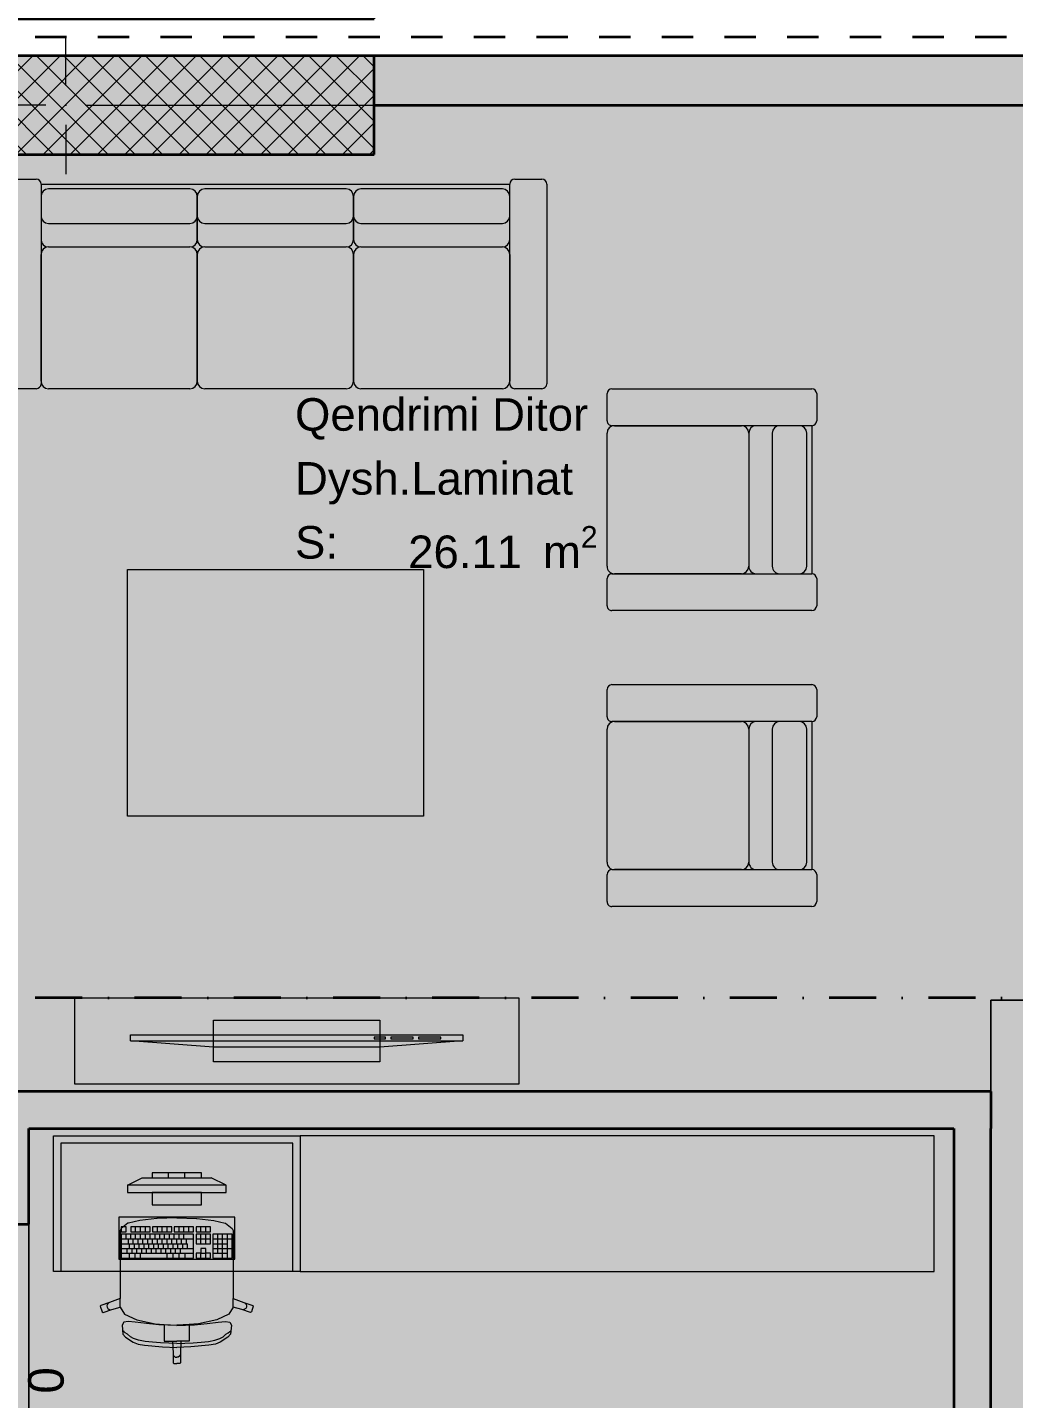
# Model space of a CAD drawing. Header units: millimetres. Extents: x 172821 to 253959, y -36092 to 17885.
# Drawn here: x 202056 to 206053, y -15711 to -10151 of the extents above; entities that cross this region are included whole.
import ezdxf
from ezdxf.enums import TextEntityAlignment as Align

# ---------------------------------------------------------------- set-up
doc = ezdxf.new("R2010")
doc.units = ezdxf.units.MM
doc.header["$MEASUREMENT"] = 0
doc.linetypes.add('Dashed', pattern=[254, 127, -127])
doc.linetypes.add('Dot & Dashed', pattern=[402.166657, 190.5, -105.833333, 0, -105.833324])
for name, color, linetype, lineweight in [('2D Drafting - General_Pen_No__6', 5, 'Continuous', 35), ('A - Fill zone_Pen_No__22', 8, 'Continuous', 35), ('A - Mobilimi_Pen_No__18', 9, 'Continuous', 15), ('A - Muret_Pen_No__22', 8, 'Continuous', 35), ('A - Pllaka meskatit_Pen_No__121', 255, 'Continuous', 0), ('A - Pllaka meskatit_Pen_No__22', 8, 'Continuous', 35), ('A - Shtyllat_Pen_No__101', 252, 'Continuous', 13), ('A - Shtyllat_Pen_No__22', 8, 'Continuous', 35), ('ARCHICAD Doors_Pen_No__42', 8, 'Continuous', 25), ('ARCHICAD Windows_Pen_No__101', 252, 'Continuous', 13), ('ARCHICAD Zone Stamps_Pen_No__101', 252, 'Continuous', 13)]:
    doc.layers.add(name, color=color, linetype=linetype, lineweight=lineweight)
for name, color, linetype, lineweight, true_color in [('A - Fill zone_Pen_No__255', 7, 'Continuous', 13, 0xe8e8e8), ('A - Muret_Pen_No__82', 7, 'Continuous', 20, 0xaaaaaa), ('ARCHICAD Door Markers_Pen_No__112', 7, 'Continuous', 13, 0xd5aaaa), ('ARCHICAD Window Markers_Pen_No__111', 7, 'Continuous', 13, 0xccccff), ('Marker - Section_Pen_No__8', 7, 'Continuous', 35, 0xa80f02), ('Model Unit - Zone_Pen_No__102', 7, 'Continuous', 13, 0xcccccc)]:
    doc.layers.add(name, color=color, linetype=linetype, lineweight=lineweight, true_color=true_color)
for name, color, linetype in [('A - Muret', 7, 'Continuous'), ('A - Pllaka meskatit', 7, 'Continuous'), ('A - Shtyllat', 7, 'Continuous'), ('ARCHICAD Window Markers', 7, 'Continuous'), ('Marker - Section', 7, 'Continuous'), ('Model Unit - Zone', 7, 'Continuous')]:
    doc.layers.add(name, color=color, linetype=linetype)
doc.styles.add('GENERATED_STYLE_1', font='GOTHIC.TTF')
doc.styles.add('GENERATED_STYLE_2', font='arial.ttf')
pattern_1 = [(45, (0, 0), (-55.154327, 55.154327), []), (135, (0, 0), (55.154327, 55.154327), [])]

# ---------------------------------------------------------------- blocks, each defined once
blk = doc.blocks.new('Slab_2', base_point=(200111.1, -17336.2))
at = {"layer": 'A - Pllaka meskatit_Pen_No__121', "color": 255, "linetype": 'Continuous', "lineweight": 0, "flags": 128}
blk.add_lwpolyline([(200111.1, -17336.2), (201811.1, -17336.2), (201811.1, -27491.2), (208931.1, -27491.2), (208931.1, -25184.9), (213281.1, -25184.9), (213281.1, -24347.5), (216161.1, -24347.5), (219611.1, -24347.5), (219611.1, -19536.2), (219611.1, -17236.2), (219611.1, -15266.2), (220011.1, -15266.2), (220011.1, -11608.9), (218411.1, -11608.9), (218411.1, -10266.2), (200461.1, -10266.2), (200461.1, -14466.2), (200111.1, -14466.2)], close=True, dxfattribs=at)
blk = doc.blocks.new('Qendrimi Ditor_Dysh.Laminat _14', base_point=(203722.9, -11987.4))
at = {"layer": 'ARCHICAD Zone Stamps_Pen_No__101', "color": 252, "lineweight": 13, "insert": (203599.4, -12173.1), "char_height": 132, "attachment_point": 1, "style": 'GENERATED_STYLE_2'}
blk.add_mtext('\\A1;{\\pql;\\pt0,6060;\\fArial|b0|i0|c0|p34;26.11\\fArial|b0|i0|c0|p34;\\A1{\\H.66x;\\S^  ;}\\fArial|b0|i0|c0|p34; m\\fArial|b0|i0|c0|p34;\\A1{\\H.66x;\\S2^  ;}}', dxfattribs=at)
at = {"layer": 'ARCHICAD Zone Stamps_Pen_No__101', "color": 252, "lineweight": 13, "style": 'GENERATED_STYLE_2'}
for tag, p in [('ROOM_NAME', (203140.6, -11654.6)), ('DUMMY_849', (204305.2, -11624.4)), ('DUMMY_850', (204305.2, -11883.7)), ('ROOM_NUMBER', (203140.6, -11913.8)), ('measuredAreaCode', (203140.6, -12173.1))]:
    blk.add_attdef(tag, text='', height=132, dxfattribs=at).set_placement(p, align=Align.TOP_LEFT)
blk = doc.blocks.new('Slab_6', base_point=(200111.1, -17336.2))
at = {"layer": 'A - Pllaka meskatit_Pen_No__22', "color": 8, "linetype": 'Continuous', "lineweight": 35, "flags": 128}
blk.add_lwpolyline([(200111.1, -17336.2), (201811.1, -17336.2), (201811.1, -27491.2), (208931.1, -27491.2), (208931.1, -25184.9), (213281.1, -25184.9), (213281.1, -24347.5), (216161.1, -24347.5), (219611.1, -24347.5), (219611.1, -19536.2), (219611.1, -17236.2), (219611.1, -15266.2), (220011.1, -15266.2), (220011.1, -11608.9), (218411.1, -11608.9), (218411.1, -10266.2), (200461.1, -10266.2), (200461.1, -14466.2), (200111.1, -14466.2)], close=True, dxfattribs=at)
blk = doc.blocks.new('Wall_62', base_point=(205961.1, -14466.2))
at = {"layer": 'A - Muret_Pen_No__82', "linetype": 'Continuous', "lineweight": 0, "true_color": 0xd4d4d4}
for points in [[(205811.1, -14466.2), (202061.1, -14466.2), (202061.1, -14616.2), (205811.1, -14616.2)], [(205811.1, -14616.2), (205961.1, -14616.2), (205961.1, -14466.2)], [(205811.1, -14616.2), (205961.1, -14466.2), (205811.1, -14466.2)]]:
    blk.add_hatch(color=254, dxfattribs=at).paths.add_polyline_path(points)
at = {"layer": 'A - Muret_Pen_No__22', "color": 8, "linetype": 'Continuous', "lineweight": 35, "flags": 128}
for points in [[(205961.1, -14466.2), (202061.1, -14466.2)], [(205961.1, -14466.2), (205961.1, -14616.2)], [(202061.1, -14616.2), (205811.1, -14616.2)]]:
    blk.add_lwpolyline(points, dxfattribs=at)
blk = doc.blocks.new('Double Sash Window 25')
at = {"layer": 'ARCHICAD Windows_Pen_No__101', "color": 252, "linetype": 'Continuous', "lineweight": 13}
for p, q in [((-800, 105), (800, 105)), ((800, 105), (-800, 105)), ((-800, 105), (-800, -95)), ((-800, 0), (-800, 105)), ((800, -95), (800, 105)), ((800, 0), (800, 105)), ((-800, 0), (-755, 0)), ((-800, -50), (-800, 0)), ((-800, -50), (-800, 0)), ((-755, 25), (-705, 25)), ((-755, -25), (-755, 25)), ((-755, 0), (-755, -25)), ((-705, 25), (-50, 25)), ((-705, 25), (-705, -25)), ((-705, 25), (-50, 25)), ((-705, 0), (-50, 0)), ((-50, -25), (-50, 25)), ((-50, 25), (0, 25)), ((0, 25), (0, -25)), ((0, 25), (50, 25)), ((0, -25), (0, 25)), ((50, 25), (705, 25)), ((50, 25), (50, -25)), ((50, 25), (705, 25)), ((50, 0), (705, 0)), ((705, -25), (705, 25)), ((705, 25), (755, 25)), ((755, 25), (755, -25)), ((755, -25), (755, 0)), ((755, 0), (800, 0)), ((800, -50), (800, 0)), ((800, -50), (800, 0)), ((-730, -50), (-800, -50)), ((-800, -145), (-800, -50)), ((-755, -25), (-730, -25)), ((-705, -25), (-755, -25)), ((-730, -25), (-730, -50)), ((0, -50), (-730, -50)), ((-50, -25), (-705, -25)), ((0, -25), (-50, -25)), ((50, -25), (0, -25)), ((730, -50), (0, -50)), ((705, -25), (50, -25)), ((755, -25), (705, -25)), ((730, -50), (730, -25)), ((730, -25), (755, -25)), ((800, -50), (730, -50)), ((800, -145), (800, -50)), ((-800, -95), (800, -95)), ((-800, -145), (800, -145))]:
    blk.add_line(p, q, dxfattribs=at)
blk = doc.blocks.new('W Marker 25_19')
at = {"layer": 'ARCHICAD Window Markers_Pen_No__111', "color": 254, "linetype": 'Continuous', "lineweight": 13, "true_color": 0xccccff}
blk.add_line((0, -1090), (0, 0), dxfattribs=at)
at = {"layer": 'ARCHICAD Window Markers_Pen_No__111', "color": 254, "lineweight": 13, "true_color": 0xccccff, "char_height": 144, "attachment_point": 7, "style": 'GENERATED_STYLE_1'}
for s, insert, rotation in [('\\A1;{\\pql;\\pt0;\\fCentury Gothic|b0|i0|c0|p34;P = 0\\fCentury Gothic|b0|i0|c0|p34;\\A1{\\H.66x;\\S^  ;}\\fCentury Gothic|b0|i0|c0|p34;\\fCentury Gothic|b0|i0|c0|p34;}', (235.1, 183.7), 180), ('\\A1;{\\pql;\\pt0;\\fCentury Gothic|b0|i0|c0|p34;160\\fCentury Gothic|b0|i0|c0|p34;\\A1{\\H.66x;\\S^  ;}\\fCentury Gothic|b0|i0|c0|p34;\\fCentury Gothic|b0|i0|c0|p34;}', (-68.3, -730), 90), ('\\A1;{\\pql;\\pt0;\\fCentury Gothic|b0|i0|c0|p34;250\\fCentury Gothic|b0|i0|c0|p34;\\A1{\\H.66x;\\S^  ;}\\fCentury Gothic|b0|i0|c0|p34;\\fCentury Gothic|b0|i0|c0|p34;}', (219.7, -730), 90)]:
    blk.add_mtext(s, dxfattribs=dict(at, insert=insert, rotation=rotation))
blk = doc.blocks.new('Wall_77', base_point=(201811.1, -14466.2))
at = {"layer": 'A - Muret_Pen_No__82', "linetype": 'Continuous', "lineweight": 0, "true_color": 0xd4d4d4}
for points in [[(201811.1, -14716.2), (202061.1, -14466.2), (201811.1, -14466.2)], [(201811.1, -14716.2), (202061.1, -14716.2), (202061.1, -14466.2)], [(202061.1, -14716.2), (201811.1, -14716.2), (201811.1, -15003.9), (202061.1, -15003.9)]]:
    blk.add_hatch(color=254, dxfattribs=at).paths.add_polyline_path(points)
at = {"layer": 'A - Muret_Pen_No__22', "color": 8, "linetype": 'Continuous', "lineweight": 35}
blk.add_line((201956.1, -15003.9), (202061.1, -15003.9), dxfattribs=at)
at = {"layer": 'A - Muret_Pen_No__22', "color": 8, "linetype": 'Continuous', "lineweight": 35, "flags": 128}
for points in [[(202061.1, -14466.2), (201811.1, -14466.2)], [(202061.1, -15003.9), (202061.1, -14616.2)]]:
    blk.add_lwpolyline(points, dxfattribs=at)
at = {"layer": 'ARCHICAD Window Markers', "color": 254, "lineweight": 13, "true_color": 0xccccff, "rotation": 270}
blk.add_blockref('W Marker 25_19', (202061.1, -15803.9), dxfattribs=at)
at = {"layer": 'ARCHICAD Windows_Pen_No__101', "color": 252, "linetype": 'Continuous', "lineweight": 13, "xscale": -1, "zscale": 1000, "rotation": 270}
blk.add_blockref('Double Sash Window 25', (201956.1, -15803.9), dxfattribs=at)
blk = doc.blocks.new('Door 25')
at = {"layer": 'ARCHICAD Doors_Pen_No__42', "color": 8, "linetype": 'Continuous', "lineweight": 25}
for p, q in [((382, 0), (382, 844)), ((382, 844), (422, 844)), ((422, 844), (422, 0)), ((-437, 54), (-487, 54)), ((-487, 54), (-487, 35)), ((-487, 35), (-437, 35)), ((-450, 35), (-487, 35)), ((-450, 35), (-487, 35)), ((-425, 35), (-450, 35)), ((-450, 35), (-450, 0)), ((-450, 0), (-450, 35)), ((-450, 0), (-450, 35)), ((-450, 0), (-425, 0)), ((-422, 0), (-450, 0)), ((-450, 0), (-450, -115)), ((-450, -115), (-450, 0)), ((-450, -115), (-450, 0)), ((-437, 35), (-437, 54)), ((-425, 0), (-425, 35)), ((-422, -40), (-422, 0)), ((422, 0), (382, 0)), ((450, 0), (422, 0)), ((422, 0), (422, -40)), ((450, 35), (425, 35)), ((425, 35), (425, 0)), ((425, 0), (450, 0)), ((487, 54), (437, 54)), ((437, 54), (437, 35)), ((437, 35), (487, 35)), ((450, 0), (450, 35)), ((450, 0), (450, 35)), ((450, 0), (450, 35)), ((450, 35), (487, 35)), ((450, 35), (487, 35)), ((450, -115), (450, 0)), ((450, -115), (450, 0)), ((450, -115), (450, 0)), ((487, 35), (487, 54)), ((-410, -40), (-422, -40)), ((-410, -115), (-410, -40)), ((422, -40), (410, -40)), ((410, -40), (410, -115)), ((-437, -115), (-487, -115)), ((-487, -115), (-487, -134)), ((-450, -115), (-487, -115)), ((-450, -115), (-487, -115)), ((-487, -134), (-437, -134)), ((-450, -115), (-410, -115)), ((-437, -134), (-437, -115)), ((410, -115), (450, -115)), ((487, -115), (437, -115)), ((437, -115), (437, -134)), ((437, -134), (487, -134)), ((450, -115), (487, -115)), ((450, -115), (487, -115)), ((487, -134), (487, -115))]:
    blk.add_line(p, q, dxfattribs=at)
blk.add_arc((422, 0), 844, 90, 180, dxfattribs=at)
blk = doc.blocks.new('D Marker 22')
at = {"layer": 'ARCHICAD Door Markers_Pen_No__112', "color": 9, "lineweight": 13, "true_color": 0xd5aaaa, "style": 'GENERATED_STYLE_2'}
for tag, p in [('AC_MarkerText_3', (-165.9, -155.7)), ('AC_MarkerText_2', (14.1, -224))]:
    blk.add_attdef(tag, text='', height=90, rotation=270, dxfattribs=at).set_placement(p, align=Align.BOTTOM_LEFT)
blk = doc.blocks.new('Wall_118', base_point=(205961.1, -14466.2))
at = {"layer": 'A - Muret_Pen_No__82', "linetype": 'Continuous', "lineweight": 0, "true_color": 0xd4d4d4}
for points in [[(205811.1, -14616.2), (205811.1, -16036.2), (205961.1, -16036.2), (205961.1, -14616.2)], [(205961.1, -16936.2), (205811.1, -16936.2), (205811.1, -17336.2), (205961.1, -17336.2)], [(205811.1, -19535.2), (205961.1, -19535.2), (205961.1, -18236.2), (205811.1, -18236.2)]]:
    blk.add_hatch(color=254, dxfattribs=at).paths.add_polyline_path(points)
at = {"layer": 'A - Muret_Pen_No__22', "color": 8, "linetype": 'Continuous', "lineweight": 35}
for p, q in [((205811.1, -16036.2), (205811.1, -15999.2)), ((205961.1, -16036.2), (205961.1, -15999.2)), ((205846.1, -16036.2), (205811.1, -16036.2)), ((205961.1, -16036.2), (205846.1, -16036.2)), ((205811.1, -16936.2), (205811.1, -16973.2)), ((205846.1, -16936.2), (205811.1, -16936.2)), ((205961.1, -16936.2), (205846.1, -16936.2)), ((205961.1, -16936.2), (205961.1, -16973.2)), ((205811.1, -17336.2), (205811.1, -17299.2)), ((205846.1, -17336.2), (205811.1, -17336.2)), ((205961.1, -17336.2), (205846.1, -17336.2)), ((205961.1, -17336.2), (205961.1, -17299.2)), ((205811.1, -18236.2), (205811.1, -18273.2)), ((205846.1, -18236.2), (205811.1, -18236.2)), ((205961.1, -18236.2), (205846.1, -18236.2)), ((205961.1, -18236.2), (205961.1, -18273.2))]:
    blk.add_line(p, q, dxfattribs=at)
at = {"layer": 'A - Muret_Pen_No__22', "color": 8, "linetype": 'Continuous', "lineweight": 35, "flags": 128}
for points in [[(205811.1, -14616.2), (205811.1, -16036.2)], [(205961.1, -16036.2), (205961.1, -14616.2)], [(205811.1, -16936.2), (205811.1, -17036.2)], [(205961.1, -17336.2), (205961.1, -16936.2)], [(205811.1, -17186.2), (205811.1, -17336.2)], [(205811.1, -18236.2), (205811.1, -19535.2)], [(205961.1, -18366.2), (205961.1, -18236.2)], [(205961.1, -19535.2), (205961.1, -18486.2)], [(205811.1, -19535.2), (205961.1, -19535.2)]]:
    blk.add_lwpolyline(points, dxfattribs=at)
at = {"layer": 'ARCHICAD Door Markers_Pen_No__112', "color": 9, "lineweight": 13, "true_color": 0xd5aaaa}
ref = blk.add_blockref('D Marker 22', (205961.1, -16486.2), dxfattribs=dict(at, rotation=270))
ref.add_attrib('AC_MarkerText_2', '90', dxfattribs={"color": 9, "lineweight": 13, "true_color": 0xd5aaaa, "height": 90, "rotation": 360, "style": 'GENERATED_STYLE_2'}).set_placement((205571.1, -16442.6), align=Align.BOTTOM_LEFT)
ref.add_attrib('AC_MarkerText_3', '210', dxfattribs={"color": 9, "lineweight": 13, "true_color": 0xd5aaaa, "height": 90, "rotation": 360, "style": 'GENERATED_STYLE_2'}).set_placement((205571.1, -16622.6), align=Align.BOTTOM_LEFT)
ref = blk.add_blockref('D Marker 22', (205961.1, -17786.2), dxfattribs=dict(at, rotation=270))
ref.add_attrib('AC_MarkerText_2', '90', dxfattribs={"color": 9, "lineweight": 13, "true_color": 0xd5aaaa, "height": 90, "rotation": 360, "style": 'GENERATED_STYLE_2'}).set_placement((205571.1, -17742.6), align=Align.BOTTOM_LEFT)
ref.add_attrib('AC_MarkerText_3', '210', dxfattribs={"color": 9, "lineweight": 13, "true_color": 0xd5aaaa, "height": 90, "rotation": 360, "style": 'GENERATED_STYLE_2'}).set_placement((205571.1, -17922.6), align=Align.BOTTOM_LEFT)
at = {"layer": 'ARCHICAD Doors_Pen_No__42', "color": 8, "linetype": 'Continuous', "lineweight": 25, "xscale": -1, "zscale": 1000, "rotation": 90}
blk.add_blockref('Door 25', (205846.1, -16486.2), dxfattribs=at)
at = {"layer": 'ARCHICAD Doors_Pen_No__42', "color": 8, "linetype": 'Continuous', "lineweight": 25, "zscale": 1000, "rotation": 90}
blk.add_blockref('Door 25', (205846.1, -17786.2), dxfattribs=at)
blk = doc.blocks.new('Wall_123', base_point=(200961.1, -10266.2))
at = {"layer": 'A - Muret_Pen_No__82', "linetype": 'Continuous', "lineweight": 0, "true_color": 0xd4d4d4}
for points in [[(206481.1, -10266.2), (203461.1, -10266.2), (203461.1, -10466.2), (206481.1, -10466.2)], [(207881.1, -10266.2), (207881.1, -10466.2), (209161.1, -10466.2), (209161.1, -10266.2)]]:
    blk.add_hatch(color=254, dxfattribs=at).paths.add_polyline_path(points)
at = {"layer": 'A - Muret_Pen_No__22', "color": 8, "linetype": 'Continuous', "lineweight": 35, "flags": 128}
for points in [[(206481.1, -10266.2), (203461.1, -10266.2)], [(209161.1, -10266.2), (207881.1, -10266.2)], [(203461.1, -10466.2), (206481.1, -10466.2)], [(207881.1, -10466.2), (209161.1, -10466.2)]]:
    blk.add_lwpolyline(points, dxfattribs=at)
blk = doc.blocks.new('Column_20', base_point=(201961.1, -9916.2))
at = {"layer": 'A - Shtyllat_Pen_No__101', "linetype": 'Continuous', "lineweight": 13}
h = blk.add_hatch(dxfattribs=at)
h.set_pattern_fill('Concrete_Block', color=252, style=0, pattern_type=2)
h.set_pattern_definition(pattern_1)
h.paths.add_polyline_path([(203461.1, -10116.2), (203461.1, -9716.2), (200461.1, -9716.2), (200461.1, -10116.2)])
at = {"layer": 'A - Shtyllat_Pen_No__101', "color": 252, "linetype": 'Continuous', "lineweight": 13}
for p, q in [((201961.1, -9836.2), (201961.1, -9636.2)), ((201881.1, -9916.2), (200381.1, -9916.2)), ((202041.1, -9916.2), (203541.1, -9916.2)), ((201961.1, -9996.2), (201961.1, -10196.2))]:
    blk.add_line(p, q, dxfattribs=at)
blk.add_point((201961.1, -9916.2), dxfattribs=at)
at = {"layer": 'A - Shtyllat_Pen_No__22', "color": 8, "linetype": 'Continuous', "lineweight": 35, "flags": 128}
blk.add_lwpolyline([(203461.1, -10116.2), (203461.1, -9716.2), (200461.1, -9716.2), (200461.1, -10116.2)], close=True, dxfattribs=at)
blk = doc.blocks.new('Column_26', base_point=(202211.1, -10466.2))
at = {"layer": 'A - Shtyllat_Pen_No__101', "linetype": 'Continuous', "lineweight": 13}
h = blk.add_hatch(dxfattribs=at)
h.set_pattern_fill('Concrete_Block', color=252, style=0, pattern_type=2)
h.set_pattern_definition(pattern_1)
h.paths.add_polyline_path([(203461.1, -10666.2), (203461.1, -10266.2), (200961.1, -10266.2), (200961.1, -10666.2)])
at = {"layer": 'A - Shtyllat_Pen_No__101', "color": 252, "linetype": 'Continuous', "lineweight": 13}
for p, q in [((202211.1, -10386.2), (202211.1, -10186.2)), ((202131.1, -10466.2), (200881.1, -10466.2)), ((202291.1, -10466.2), (203541.1, -10466.2)), ((202211.1, -10546.2), (202211.1, -10746.2))]:
    blk.add_line(p, q, dxfattribs=at)
blk.add_point((202211.1, -10466.2), dxfattribs=at)
at = {"layer": 'A - Shtyllat_Pen_No__22', "color": 8, "linetype": 'Continuous', "lineweight": 35, "flags": 128}
blk.add_lwpolyline([(203461.1, -10666.2), (203461.1, -10266.2), (200961.1, -10266.2), (200961.1, -10666.2)], close=True, dxfattribs=at)
blk = doc.blocks.new('Sofa 25')
at = {"layer": 'A - Mobilimi_Pen_No__18', "color": 9, "linetype": 'Continuous', "lineweight": 15}
for p, q in [((20, 850), (130, 850)), ((2070, 850), (2180, 850)), ((0, 20), (0, 830)), ((150, 830), (150, 20)), ((150, 830), (2050, 830)), ((150, 780), (150, 604.7)), ((753.3, 810), (180, 810)), ((783.3, 604.7), (783.3, 780)), ((783.3, 780), (783.3, 604.7)), ((1386.7, 810), (813.3, 810)), ((1416.7, 604.7), (1416.7, 780)), ((1416.7, 780), (1416.7, 604.7)), ((2020, 810), (1446.7, 810)), ((2050, 20), (2050, 830)), ((2050, 604.7), (2050, 780)), ((2200, 830), (2200, 20)), ((180, 670), (753.3, 670)), ((813.3, 670), (1386.7, 670)), ((1446.7, 670), (2020, 670)), ((180, 574.7), (753.3, 574.7)), ((180, 574.7), (753.3, 574.7)), ((813.3, 574.7), (1386.7, 574.7)), ((813.3, 574.7), (1386.7, 574.7)), ((1446.7, 574.7), (2020, 574.7)), ((1446.7, 574.7), (2020, 574.7)), ((150, 30), (150, 544.7)), ((783.3, 544.7), (783.3, 30)), ((783.3, 30), (783.3, 544.7)), ((1416.7, 544.7), (1416.7, 30)), ((1416.7, 30), (1416.7, 544.7)), ((2050, 544.7), (2050, 30)), ((130, 0), (20, 0)), ((753.3, 0), (180, 0)), ((1386.7, 0), (813.3, 0)), ((2020, 0), (1446.7, 0)), ((2180, 0), (2070, 0))]:
    blk.add_line(p, q, dxfattribs=at)
for centre, radius, start, end in [((20, 830), 20, 90, 180), ((130, 830), 20, 0, 90), ((2070, 830), 20, 90, 180), ((2180, 830), 20, 0, 90), ((180, 780), 30, 90, 180), ((753.3, 780), 30, 0, 90), ((813.3, 780), 30, 90, 180), ((1386.7, 780), 30, 0, 90), ((1446.7, 780), 30, 90, 180), ((2020, 780), 30, 0, 90), ((180, 700), 30, 180, 270), ((753.3, 700), 30, 270, 0), ((813.3, 700), 30, 180, 270), ((1386.7, 700), 30, 270, 0), ((1446.7, 700), 30, 180, 270), ((2020, 700), 30, 270, 0), ((180, 604.7), 30, 180, 270), ((180, 544.7), 30, 90, 180), ((753.3, 604.7), 30, 270, 0), ((753.3, 544.7), 30, 0, 90), ((813.3, 604.7), 30, 180, 270), ((813.3, 544.7), 30, 90, 180), ((1386.7, 604.7), 30, 270, 0), ((1386.7, 544.7), 30, 0, 90), ((1446.7, 604.7), 30, 180, 270), ((1446.7, 544.7), 30, 90, 180), ((2020, 604.7), 30, 270, 0), ((2020, 544.7), 30, 0, 90), ((20, 20), 20, 180, 270), ((130, 20), 20, 270, 0), ((180, 30), 30, 180, 270), ((753.3, 30), 30, 270, 0), ((813.3, 30), 30, 180, 270), ((1386.7, 30), 30, 270, 0), ((1446.7, 30), 30, 180, 270), ((2020, 30), 30, 270, 0), ((2070, 20), 20, 180, 270), ((2180, 20), 20, 270, 0)]:
    blk.add_arc(centre, radius, start, end, dxfattribs=at)
blk = doc.blocks.new('Sofa 25_2')
at = {"layer": 'A - Mobilimi_Pen_No__18', "color": 9, "linetype": 'Continuous', "lineweight": 15}
for p, q in [((20, 850), (130, 850)), ((770, 850), (880, 850)), ((0, 20), (0, 830)), ((150, 830), (150, 20)), ((150, 830), (750, 830)), ((150, 780), (150, 604.7)), ((720, 810), (180, 810)), ((750, 20), (750, 830)), ((750, 604.7), (750, 780)), ((900, 830), (900, 20)), ((180, 670), (720, 670)), ((180, 574.7), (720, 574.7)), ((180, 574.7), (720, 574.7)), ((150, 30), (150, 544.7)), ((750, 544.7), (750, 30)), ((130, 0), (20, 0)), ((720, 0), (180, 0)), ((880, 0), (770, 0))]:
    blk.add_line(p, q, dxfattribs=at)
for centre, radius, start, end in [((20, 830), 20, 90, 180), ((130, 830), 20, 0, 90), ((770, 830), 20, 90, 180), ((880, 830), 20, 0, 90), ((180, 780), 30, 90, 180), ((720, 780), 30, 0, 90), ((180, 700), 30, 180, 270), ((720, 700), 30, 270, 0), ((180, 604.7), 30, 180, 270), ((180, 544.7), 30, 90, 180), ((720, 604.7), 30, 270, 0), ((720, 544.7), 30, 0, 90), ((20, 20), 20, 180, 270), ((130, 20), 20, 270, 0), ((180, 30), 30, 180, 270), ((720, 30), 30, 270, 0), ((770, 20), 20, 180, 270), ((880, 20), 20, 270, 0)]:
    blk.add_arc(centre, radius, start, end, dxfattribs=at)
blk = doc.blocks.new('Dining Table 01 25_3')
at = {"layer": 'A - Mobilimi_Pen_No__18', "color": 9, "linetype": 'Continuous', "lineweight": 15}
for p, q in [((1800, 350), (0, 350)), ((0, 350), (0, 0)), ((1800, 0), (1800, 350)), ((0, 0), (1800, 0))]:
    blk.add_line(p, q, dxfattribs=at)
at = {"layer": 'A - Mobilimi_Pen_No__18', "color": 9, "linetype": 'Continuous', "lineweight": 15, "flags": 128}
blk.add_lwpolyline([(0, 0), (1800, 0), (1800, 350), (0, 350)], close=True, dxfattribs=at)
blk = doc.blocks.new('Flat Panel TV 25')
at = {"layer": 'A - Mobilimi_Pen_No__18', "color": 9, "linetype": 'Continuous', "lineweight": 15}
for p, q in [((0, 25), (1347.4, 25)), ((988.1, 10), (988.1, 16.2)), ((988.1, 16.2), (1033, 16.2)), ((1033, 10), (988.1, 10)), ((1033, 16.2), (1033, 10)), ((1055.4, 10), (1055.4, 16.2)), ((1055.4, 16.2), (1145.3, 16.2)), ((1145.3, 10), (1055.4, 10)), ((1145.3, 16.2), (1145.3, 10)), ((1167.7, 10), (1167.7, 16.2)), ((1167.7, 16.2), (1257.5, 16.2)), ((1257.5, 10), (1167.7, 10)), ((1257.5, 16.2), (1257.5, 10))]:
    blk.add_line(p, q, dxfattribs=at)
at = {"layer": 'A - Mobilimi_Pen_No__18', "color": 9, "linetype": 'Continuous', "lineweight": 15, "flags": 128}
for points in [[(336.8, -59.2), (1010.5, -59.2), (1010.5, 109.2), (336.8, 109.2)], [(0, 0), (1347.4, 0), (1347.4, 25), (1010.5, 50), (336.8, 50), (0, 25)]]:
    blk.add_lwpolyline(points, close=True, dxfattribs=at)
blk = doc.blocks.new('Dining Table 01 25_4')
at = {"layer": 'A - Mobilimi_Pen_No__18', "color": 9, "linetype": 'Continuous', "lineweight": 15}
for p, q in [((1200, 1000), (0, 1000)), ((0, 1000), (0, 0)), ((1200, 0), (1200, 1000)), ((0, 0), (1200, 0))]:
    blk.add_line(p, q, dxfattribs=at)
at = {"layer": 'A - Mobilimi_Pen_No__18', "color": 9, "linetype": 'Continuous', "lineweight": 15, "flags": 128}
blk.add_lwpolyline([(0, 0), (1200, 0), (1200, 1000), (0, 1000)], close=True, dxfattribs=at)
blk = doc.blocks.new('Dining Table 01 25_8')
at = {"layer": 'A - Mobilimi_Pen_No__18', "color": 9, "linetype": 'Continuous', "lineweight": 15}
for p, q in [((2570, 550), (0, 550)), ((0, 550), (0, 0)), ((2570, 0), (2570, 550)), ((0, 0), (2570, 0))]:
    blk.add_line(p, q, dxfattribs=at)
at = {"layer": 'A - Mobilimi_Pen_No__18', "color": 9, "linetype": 'Continuous', "lineweight": 15, "flags": 128}
blk.add_lwpolyline([(0, 0), (2570, 0), (2570, 550), (0, 550)], close=True, dxfattribs=at)
blk = doc.blocks.new('Office Workstation Solo 25_3')
at = {"layer": 'A - Mobilimi_Pen_No__18', "color": 9, "linetype": 'Continuous', "lineweight": 15}
for p, q in [((-970, 0), (-1000, 0)), ((-1000, 0), (-1000, -30)), ((-30, 0), (-970, 0)), ((0, 0), (-30, 0)), ((0, -30), (0, 0)), ((-1000, -30), (-1000, -550)), ((-970, -30), (-30, -30)), ((-970, -550), (-970, -30)), ((-30, -30), (-30, -550)), ((0, -550), (0, -30)), ((-600, -170), (-600, -150)), ((-600, -150), (-400, -150)), ((-533.3, -170), (-533.3, -150)), ((-466.7, -170), (-466.7, -150)), ((-400, -150), (-400, -170)), ((-700, -200), (-640, -170)), ((-700, -230), (-700, -200)), ((-700, -200), (-300, -200)), ((-360, -170), (-640, -170)), ((-400, -170), (-600, -170)), ((-300, -200), (-360, -170)), ((-300, -200), (-300, -230)), ((-300, -230), (-700, -230)), ((-600, -280), (-600, -230)), ((-600, -230), (-400, -230)), ((-400, -230), (-400, -280)), ((-400, -280), (-600, -280)), ((-500, -332.6), (-580, -335.1)), ((-500, -332.6), (-420, -335.1)), ((-724.7, -375.1), (-729.3, -383.7)), ((-729.3, -383.7), (-729.3, -414.7)), ((-697.9, -353.9), (-724.7, -375.1)), ((-695.8, -353.1), (-697.9, -353.9)), ((-649.9, -342.4), (-695.8, -353.1)), ((-581.1, -335.2), (-649.9, -342.4)), ((-637.1, -388.5), (-637.1, -369.1)), ((-637.1, -369.1), (-578.3, -369.1)), ((-578.3, -388.5), (-637.1, -388.5)), ((-617.5, -388.5), (-617.5, -369.1)), ((-597.9, -388.5), (-597.9, -369.1)), ((-580, -335.1), (-581.1, -335.2)), ((-578.3, -369.1), (-578.3, -388.5)), ((-568.5, -388.5), (-568.5, -369.1)), ((-568.5, -369.1), (-490.2, -369.1)), ((-490.2, -388.5), (-568.5, -388.5)), ((-549, -388.5), (-549, -369.1)), ((-529.4, -388.5), (-529.4, -369.1)), ((-509.8, -388.5), (-509.8, -369.1)), ((-490.2, -369.1), (-490.2, -388.5)), ((-480.4, -388.5), (-480.4, -369.1)), ((-480.4, -369.1), (-402.1, -369.1)), ((-402.1, -388.5), (-480.4, -388.5)), ((-460.8, -388.5), (-460.8, -369.1)), ((-441.2, -388.5), (-441.2, -369.1)), ((-421.7, -388.5), (-421.7, -369.1)), ((-420, -335.1), (-418.9, -335.2)), ((-418.9, -335.2), (-350.1, -342.4)), ((-402.1, -369.1), (-402.1, -388.5)), ((-392.3, -388.5), (-392.3, -369.1)), ((-392.3, -369.1), (-314, -369.1)), ((-314, -388.5), (-392.3, -388.5)), ((-372.7, -388.5), (-372.7, -369.1)), ((-353.1, -388.5), (-353.1, -369.1)), ((-350.1, -342.4), (-304.2, -353.1)), ((-333.5, -388.5), (-333.5, -369.1)), ((-314, -369.1), (-314, -388.5)), ((-304.2, -353.1), (-302.1, -353.9)), ((-302.1, -353.9), (-275.3, -375.1)), ((-294.4, -388.5), (-294.4, -369.1)), ((-294.4, -369.1), (-274.8, -369.1)), ((-274.8, -388.5), (-294.4, -388.5)), ((-275.3, -375.1), (-270.7, -383.7)), ((-274.8, -369.1), (-274.8, -388.5)), ((-270.7, -383.7), (-270.7, -414.7)), ((-729.3, -414.7), (-729.3, -450.8)), ((-725.2, -495.2), (-725.2, -398.2)), ((-725.2, -398.2), (-646.9, -398.2)), ((-646.9, -417.6), (-725.2, -417.6)), ((-705.6, -495.2), (-705.6, -398.2)), ((-646.9, -437), (-705.6, -437)), ((-686, -495.2), (-686, -398.2)), ((-666.5, -475.8), (-666.5, -398.2)), ((-646.9, -398.2), (-646.9, -495.2)), ((-637.1, -437), (-637.1, -398.2)), ((-637.1, -398.2), (-578.3, -398.2)), ((-578.3, -417.6), (-637.1, -417.6)), ((-578.3, -437), (-637.1, -437)), ((-617.5, -437), (-617.5, -398.2)), ((-597.9, -437), (-597.9, -398.2)), ((-578.3, -398.2), (-578.3, -437)), ((-568.5, -495.2), (-568.5, -398.2)), ((-568.5, -398.2), (-274.8, -398.2)), ((-274.8, -417.6), (-568.5, -417.6)), ((-274.8, -437), (-544.1, -437)), ((-544.1, -456.4), (-544.1, -437)), ((-539.2, -437), (-539.2, -417.6)), ((-529.4, -417.6), (-529.4, -398.2)), ((-524.5, -456.4), (-524.5, -437)), ((-519.6, -437), (-519.6, -417.6)), ((-509.8, -417.6), (-509.8, -398.2)), ((-504.9, -456.4), (-504.9, -437)), ((-500, -437), (-500, -417.6)), ((-490.2, -417.6), (-490.2, -398.2)), ((-485.3, -456.4), (-485.3, -437)), ((-480.4, -437), (-480.4, -417.6)), ((-470.6, -417.6), (-470.6, -398.2)), ((-465.7, -456.4), (-465.7, -437)), ((-460.8, -437), (-460.8, -417.6)), ((-451, -417.6), (-451, -398.2)), ((-446.1, -456.4), (-446.1, -437)), ((-441.2, -437), (-441.2, -417.6)), ((-431.5, -417.6), (-431.5, -398.2)), ((-426.6, -456.4), (-426.6, -437)), ((-421.7, -437), (-421.7, -417.6)), ((-411.9, -417.6), (-411.9, -398.2)), ((-407, -456.4), (-407, -437)), ((-402.1, -437), (-402.1, -417.6)), ((-392.3, -417.6), (-392.3, -398.2)), ((-387.4, -456.4), (-387.4, -437)), ((-382.5, -437), (-382.5, -417.6)), ((-372.7, -417.6), (-372.7, -398.2)), ((-367.8, -456.4), (-367.8, -437)), ((-362.9, -437), (-362.9, -417.6)), ((-353.1, -417.6), (-353.1, -398.2)), ((-348.2, -456.4), (-348.2, -437)), ((-343.3, -437), (-343.3, -417.6)), ((-333.5, -417.6), (-333.5, -398.2)), ((-328.6, -456.4), (-328.6, -437)), ((-323.7, -437), (-323.7, -417.6)), ((-314, -417.6), (-314, -398.2)), ((-309.1, -456.4), (-309.1, -437)), ((-304.2, -437), (-304.2, -417.6)), ((-294.4, -417.6), (-294.4, -398.2)), ((-274.8, -398.2), (-274.8, -495.2)), ((-270.7, -414.7), (-270.7, -450.8)), ((-729.3, -450.8), (-729.3, -659.9)), ((-646.9, -456.4), (-725.2, -456.4)), ((-646.9, -495.2), (-725.2, -495.2)), ((-646.9, -475.8), (-705.6, -475.8)), ((-637.1, -495.2), (-637.1, -475.8)), ((-637.1, -475.8), (-617.5, -475.8)), ((-578.3, -495.2), (-637.1, -495.2)), ((-617.5, -475.8), (-617.5, -456.4)), ((-617.5, -456.4), (-597.9, -456.4)), ((-617.5, -495.2), (-617.5, -475.8)), ((-597.9, -475.8), (-617.5, -475.8)), ((-597.9, -456.4), (-597.9, -475.8)), ((-597.9, -475.8), (-578.3, -475.8)), ((-597.9, -495.2), (-597.9, -475.8)), ((-578.3, -475.8), (-578.3, -495.2)), ((-274.8, -456.4), (-568.5, -456.4)), ((-274.8, -475.8), (-568.5, -475.8)), ((-274.8, -495.2), (-568.5, -495.2)), ((-534.3, -495.2), (-534.3, -475.8)), ((-514.7, -475.8), (-514.7, -456.4)), ((-509.8, -495.2), (-509.8, -475.8)), ((-495.1, -475.8), (-495.1, -456.4)), ((-485.3, -495.2), (-485.3, -475.8)), ((-475.5, -475.8), (-475.5, -456.4)), ((-460.8, -495.2), (-460.8, -475.8)), ((-455.9, -475.8), (-455.9, -456.4)), ((-436.4, -475.8), (-436.4, -456.4)), ((-416.8, -475.8), (-416.8, -456.4)), ((-397.2, -475.8), (-397.2, -456.4)), ((-377.6, -475.8), (-377.6, -456.4)), ((-358, -475.8), (-358, -456.4)), ((-353.1, -495.2), (-353.1, -475.8)), ((-338.4, -475.8), (-338.4, -456.4)), ((-331.1, -495.2), (-331.1, -475.8)), ((-318.9, -475.8), (-318.9, -456.4)), ((-309.1, -495.2), (-309.1, -475.8)), ((-299.3, -475.8), (-299.3, -456.4)), ((-270.7, -450.8), (-270.7, -659.9)), ((-1000, -550), (-970, -550)), ((-30, -550), (0, -550)), ((-729.3, -659.9), (-772.6, -675.6)), ((-729.3, -694.2), (-729.3, -659.9)), ((-270.7, -694.2), (-270.7, -659.9)), ((-270.7, -659.9), (-227.4, -675.6)), ((-808.1, -687), (-810, -690.8)), ((-810, -690.8), (-802.5, -713.5)), ((-772.6, -675.6), (-808.1, -687)), ((-802.5, -713.5), (-798.7, -715.4)), ((-798.7, -715.4), (-763.3, -704)), ((-781.4, -683), (-783, -688.6)), ((-783, -688.6), (-782.3, -694.4)), ((-782.3, -694.4), (-779.5, -699.5)), ((-777.8, -678.4), (-781.4, -683)), ((-779.5, -699.5), (-774.8, -703.1)), ((-772.6, -675.6), (-777.8, -678.4)), ((-774.8, -703.1), (-769.2, -704.7)), ((-769.2, -704.7), (-763.3, -704)), ((-763.3, -704), (-729.2, -694.4)), ((-729.3, -694.2), (-729.2, -694.4)), ((-729.2, -694.4), (-711.8, -722.2)), ((-711.8, -722.2), (-662.1, -746)), ((-288.2, -722.2), (-337.9, -746)), ((-270.8, -694.4), (-288.2, -722.2)), ((-270.7, -694.2), (-270.8, -694.4)), ((-236.7, -704), (-270.8, -694.4)), ((-230.8, -704.7), (-236.7, -704)), ((-201.3, -715.4), (-236.7, -704)), ((-225.2, -703.1), (-230.8, -704.7)), ((-227.4, -675.6), (-222.2, -678.4)), ((-227.4, -675.6), (-191.9, -687)), ((-220.5, -699.5), (-225.2, -703.1)), ((-222.2, -678.4), (-218.6, -683)), ((-217.7, -694.4), (-220.5, -699.5)), ((-218.6, -683), (-217, -688.6)), ((-217, -688.6), (-217.7, -694.4)), ((-197.5, -713.5), (-201.3, -715.4)), ((-190, -690.8), (-197.5, -713.5)), ((-191.9, -687), (-190, -690.8)), ((-714.7, -755.8), (-721.4, -767.3)), ((-721.4, -767.3), (-718.1, -803.4)), ((-697.5, -752.7), (-714.7, -755.8)), ((-668.5, -755.3), (-697.5, -752.7)), ((-623.2, -761.1), (-668.5, -755.3)), ((-662.1, -746), (-587.7, -761.9)), ((-572.3, -765.8), (-623.2, -761.1)), ((-587.7, -761.9), (-550.3, -764.3)), ((-500, -768.1), (-572.3, -765.8)), ((-550.3, -764.3), (-500, -767.5)), ((-550.3, -764.3), (-550.3, -803)), ((-449.7, -764.3), (-500, -767.5)), ((-500, -768.1), (-427.7, -765.8)), ((-412.3, -761.9), (-449.7, -764.3)), ((-449.7, -764.3), (-449.7, -803)), ((-427.7, -765.8), (-376.8, -761.1)), ((-337.9, -746), (-412.3, -761.9)), ((-376.8, -761.1), (-331.5, -755.3)), ((-331.5, -755.3), (-302.5, -752.7)), ((-302.5, -752.7), (-285.3, -755.8)), ((-285.3, -755.8), (-278.6, -767.3)), ((-278.6, -767.3), (-281.9, -803.4)), ((-715, -792.8), (-718.8, -790.2)), ((-718.1, -803.4), (-707.6, -816.6)), ((-708.8, -798), (-715, -792.8)), ((-699.7, -804.2), (-708.8, -798)), ((-707.6, -816.6), (-676.5, -836.7)), ((-688, -814.2), (-699.7, -804.2)), ((-674.8, -821.9), (-688, -814.2)), ((-654.5, -828.2), (-674.8, -821.9)), ((-628.5, -833.1), (-654.5, -828.2)), ((-598.5, -836.8), (-628.5, -833.1)), ((-550.3, -803), (-550.3, -832.9)), ((-550.3, -832.9), (-516.9, -832.9)), ((-516.9, -832.9), (-500, -832.9)), ((-516.9, -832.9), (-515.1, -882.8)), ((-483.1, -832.9), (-500, -832.9)), ((-483.1, -832.9), (-484.9, -882.8)), ((-449.7, -832.9), (-483.1, -832.9)), ((-449.7, -803), (-449.7, -832.9)), ((-401.5, -836.8), (-371.5, -833.1)), ((-371.5, -833.1), (-345.5, -828.2)), ((-345.5, -828.2), (-325.2, -821.9)), ((-325.2, -821.9), (-312, -814.2)), ((-292.4, -816.6), (-323.5, -836.7)), ((-312, -814.2), (-300.3, -804.2)), ((-300.3, -804.2), (-291.2, -798)), ((-281.9, -803.4), (-292.4, -816.6)), ((-291.2, -798), (-285, -792.8)), ((-285, -792.8), (-281.2, -790.2)), ((-676.5, -836.7), (-656.6, -843.9)), ((-656.6, -843.9), (-630.7, -848.7)), ((-630.7, -848.7), (-557.5, -855.7)), ((-566.1, -839.3), (-598.5, -836.8)), ((-532.7, -840.8), (-566.1, -839.3)), ((-557.5, -855.7), (-500, -857.9)), ((-500, -841.3), (-532.7, -840.8)), ((-515.1, -882.8), (-513.9, -888.5)), ((-515.1, -882.8), (-515.1, -919.6)), ((-513.9, -888.5), (-510.7, -893.3)), ((-500, -841.3), (-467.3, -840.8)), ((-442.5, -855.7), (-500, -857.9)), ((-486.1, -888.5), (-489.3, -893.3)), ((-484.9, -882.8), (-486.1, -888.5)), ((-484.9, -882.8), (-484.9, -919.6)), ((-467.3, -840.8), (-433.9, -839.3)), ((-369.3, -848.7), (-442.5, -855.7)), ((-433.9, -839.3), (-401.5, -836.8)), ((-343.4, -843.9), (-369.3, -848.7)), ((-323.5, -836.7), (-343.4, -843.9)), ((-515.1, -919.6), (-512.1, -922.6)), ((-512.1, -922.6), (-500, -922.6)), ((-510.7, -893.3), (-505.8, -896.6)), ((-505.8, -896.6), (-500, -897.7)), ((-494.2, -896.6), (-500, -897.7)), ((-487.9, -922.6), (-500, -922.6)), ((-489.3, -893.3), (-494.2, -896.6)), ((-484.9, -919.6), (-487.9, -922.6))]:
    blk.add_line(p, q, dxfattribs=at)
at = {"layer": 'A - Mobilimi_Pen_No__18', "color": 9, "linetype": 'Continuous', "lineweight": 15, "flags": 128}
for points in [[(0, 0), (-1000, 0), (-1000, -550), (0, -550)], [(-265, -330), (-265, -500), (-735, -500), (-735, -330)]]:
    blk.add_lwpolyline(points, close=True, dxfattribs=at)
blk = doc.blocks.new('Cutting Plane_3', base_point=(234237.4, -14086.2))
at = {"layer": 'Marker - Section_Pen_No__8', "color": 14, "linetype": 'Dot & Dashed', "lineweight": 35, "true_color": 0xa80f02}
blk.add_line((234057.4, -14086.2), (185477.9, -14086.2), dxfattribs=at)

msp = doc.modelspace()

# ---------------------------------------------------------------- hatches: boundary and pattern name
at = {"layer": 'A - Fill zone_Pen_No__255', "linetype": 'Continuous', "lineweight": 0, "true_color": 0xf9f9f9}
msp.add_hatch(color=7, dxfattribs=at).paths.add_polyline_path([(200111.1, -14466.2), (200111.1, -17336.2), (201811.1, -17336.2), (201811.1, -20536.2), (209261.1, -20536.2), (209261.1, -18736.2), (207231.1, -18736.2), (207231.1, -17486.2), (209361.1, -17486.2), (209361.1, -10266.2), (200461.1, -10266.2), (200461.1, -14466.2)])

# ---------------------------------------------------------------- linework, layer by layer
at = {"layer": '2D Drafting - General_Pen_No__6', "color": 5, "linetype": 'Dashed', "lineweight": 35}
msp.add_lwpolyline([(236250.7, -10191.2), (187658.8, -10191.2)], dxfattribs=at)
at = {"layer": 'A - Fill zone_Pen_No__22', "color": 8, "linetype": 'Continuous', "lineweight": 35, "flags": 128}
msp.add_lwpolyline([(200111.1, -14466.2), (200111.1, -17336.2), (201811.1, -17336.2), (201811.1, -20536.2), (209261.1, -20536.2), (209261.1, -18736.2), (207231.1, -18736.2), (207231.1, -17486.2), (209361.1, -17486.2), (209361.1, -10266.2), (200461.1, -10266.2), (200461.1, -14466.2)], close=True, dxfattribs=at)
at = {"layer": 'Model Unit - Zone_Pen_No__102', "color": 254, "linetype": 'Continuous', "lineweight": 13, "true_color": 0xcccccc, "flags": 128}
for points in [[(200711.1, -14466.2), (205961.1, -14466.2), (205961.1, -14096.2), (207581.1, -14096.2), (207581.1, -10666.2), (206481.1, -10666.2), (206481.1, -10466.2), (203461.1, -10466.2), (203461.1, -10666.2), (200711.1, -10666.2)], [(205961.1, -18366.2), (207081.1, -18366.2), (207081.1, -17036.2), (207881.1, -17036.2), (207881.1, -17336.2), (209161.1, -17336.2), (209161.1, -15666.2), (207261.1, -15666.2), (207261.1, -14096.2), (205961.1, -14096.2)], [(205811.1, -14616.2), (202061.1, -14616.2), (202061.1, -17036.2), (205811.1, -17036.2)]]:
    msp.add_lwpolyline(points, close=True, dxfattribs=at)

# ---------------------------------------------------------------- block references
at = {"layer": 'A - Mobilimi_Pen_No__18', "color": 9, "linetype": 'Continuous', "lineweight": 15, "zscale": 1000}
for name, p in [('Sofa 25', (201961.1, -11616.2)), ('Dining Table 01 25_8', (203161.1, -15196.2))]:
    msp.add_blockref(name, p, dxfattribs=at)
at = {"layer": 'A - Mobilimi_Pen_No__18', "color": 9, "linetype": 'Continuous', "lineweight": 15, "zscale": 1000, "rotation": 270}
for p in [(204405.4, -11616.2), (204405.4, -12816.2)]:
    msp.add_blockref('Sofa 25_2', p, dxfattribs=at)
at = {"layer": 'A - Mobilimi_Pen_No__18', "color": 9, "linetype": 'Continuous', "lineweight": 15, "xscale": -1, "zscale": 1000, "rotation": 180}
for name, p in [('Dining Table 01 25_4', (202461.1, -12348.9)), ('Dining Table 01 25_3', (202247.7, -14086.2)), ('Flat Panel TV 25', (202474, -14236.2))]:
    msp.add_blockref(name, p, dxfattribs=at)
at = {"layer": 'A - Mobilimi_Pen_No__18', "color": 9, "linetype": 'Continuous', "lineweight": 15, "xscale": -1, "zscale": 1000}
msp.add_blockref('Office Workstation Solo 25_3', (202161.1, -14646.2), dxfattribs=at)
at = {"layer": 'A - Muret', "color": 8, "lineweight": 35}
for name, p in [('Wall_123', (200961.1, -10266.2)), ('Wall_77', (201811.1, -14466.2)), ('Wall_62', (205961.1, -14466.2)), ('Wall_118', (205961.1, -14466.2))]:
    msp.add_blockref(name, p, dxfattribs=at)
at = {"layer": 'A - Pllaka meskatit', "color": 255, "linetype": 'Continuous', "lineweight": 0}
msp.add_blockref('Slab_2', (200111.1, -17336.2), dxfattribs=at)
at = {"layer": 'A - Pllaka meskatit', "color": 8, "linetype": 'Continuous', "lineweight": 35}
msp.add_blockref('Slab_6', (200111.1, -17336.2), dxfattribs=at)
at = {"layer": 'A - Shtyllat', "color": 8, "lineweight": 35}
for name, p in [('Column_20', (201961.1, -9916.2)), ('Column_26', (202211.1, -10466.2))]:
    msp.add_blockref(name, p, dxfattribs=at)
at = {"layer": 'Marker - Section', "color": 14, "lineweight": 35, "true_color": 0xa80f02}
msp.add_blockref('Cutting Plane_3', (234237.4, -14086.2), dxfattribs=at)
at = {"layer": 'Model Unit - Zone', "color": 252, "linetype": 'Continuous', "lineweight": 13}
msp.add_blockref('Qendrimi Ditor_Dysh.Laminat _14', (203722.9, -11987.4), dxfattribs=at).add_auto_attribs({'ROOM_NAME': 'Qendrimi Ditor', 'ROOM_NUMBER': 'Dysh.Laminat ', 'measuredAreaCode': 'S: '})

doc.saveas('drawing.dxf')
